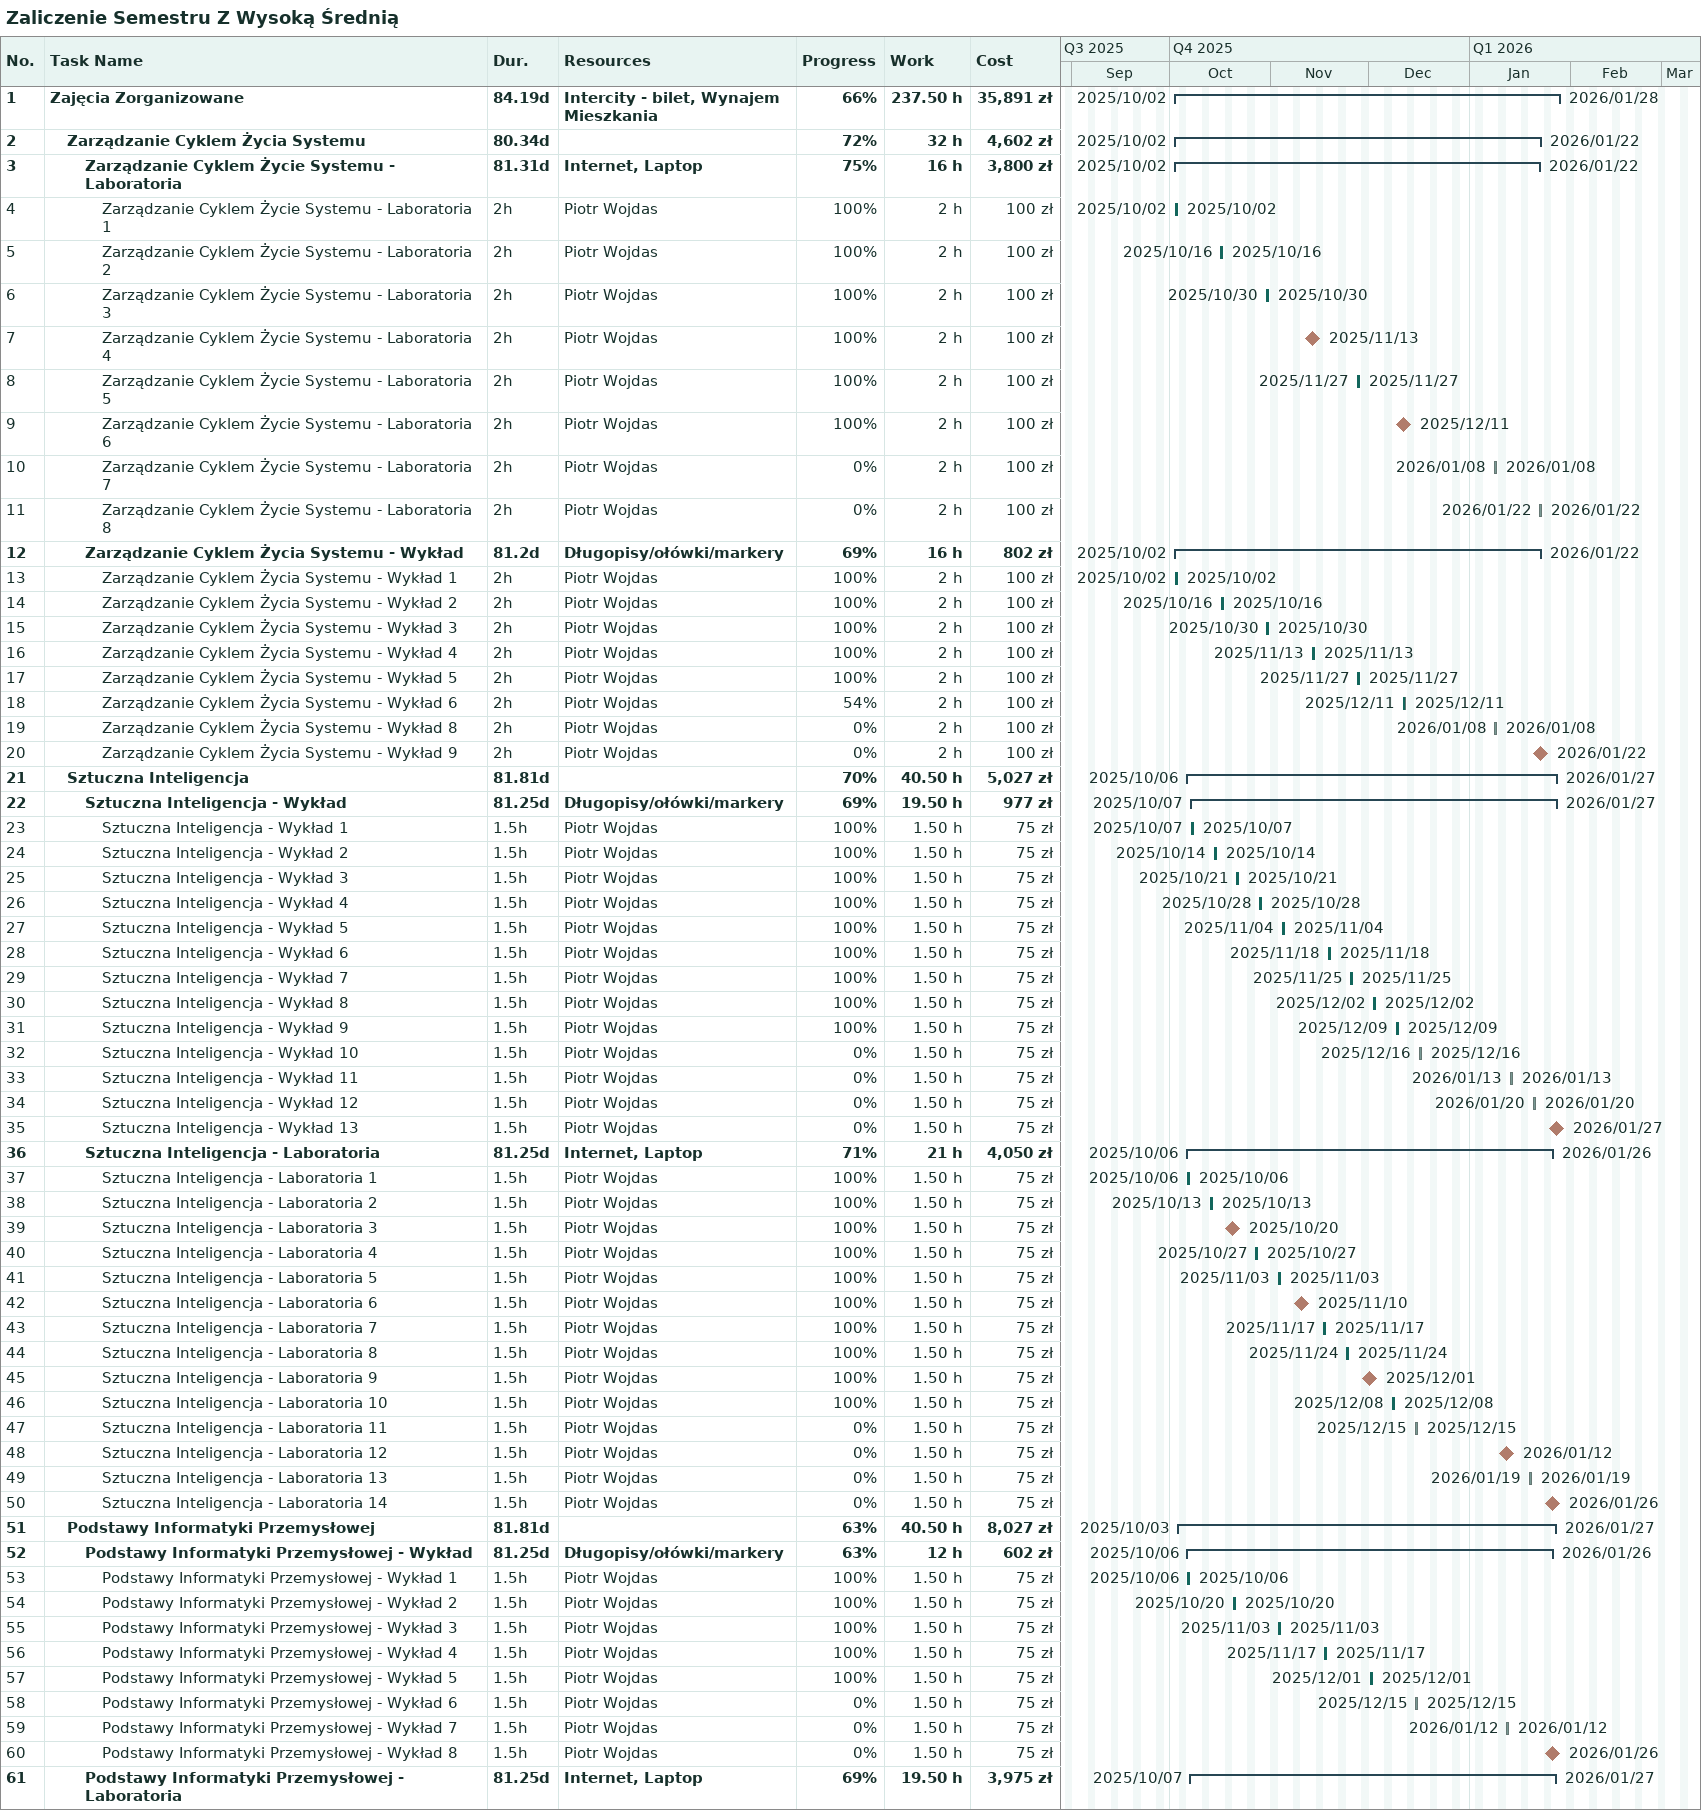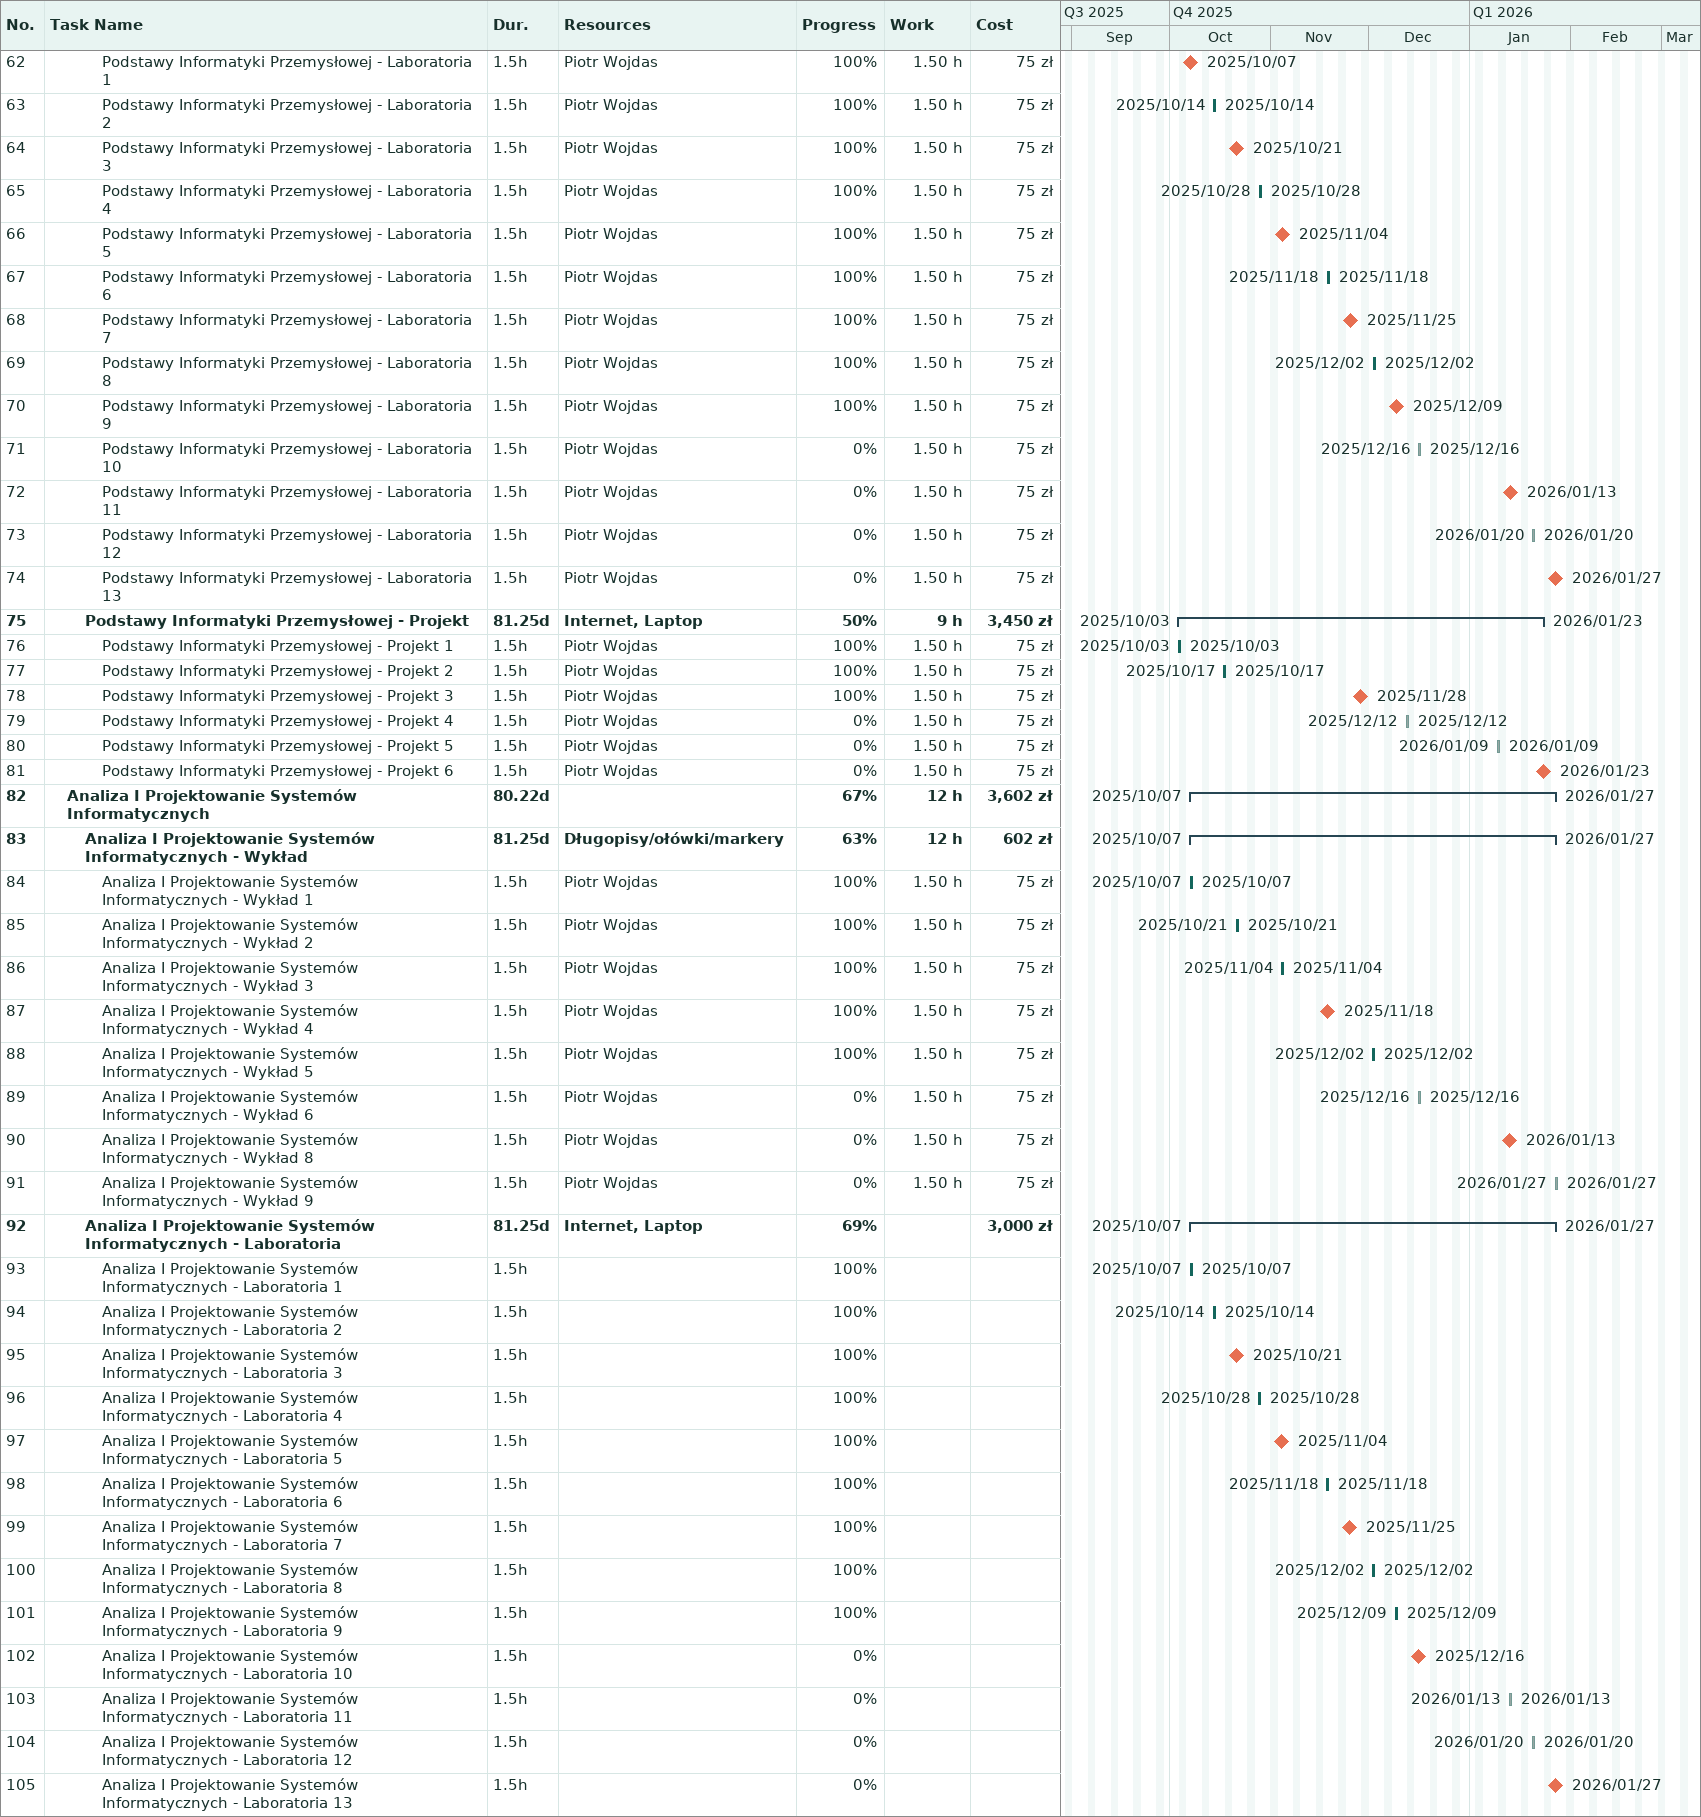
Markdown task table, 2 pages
Zaliczenie Semestru Z Wysoką Średnią

| ID | Level | Task | Duration | Start | Finish | Resources | % complete | Work (h) | Cost (zł) |
|---|---|---|---|---|---|---|---|---|---|
| 1 | 1 | **Zajęcia Zorganizowane** | 84.19d | 2025-10-02 | 2026-01-28 | Intercity - bilet, Wynajem Mieszkania | 66 | 237.50 | 35891 |
| 2 | 2 | **Zarządzanie Cyklem Życia Systemu** | 80.34d | 2025-10-02 | 2026-01-22 |  | 72 | 32 | 4602 |
| 3 | 3 | **Zarządzanie Cyklem Życie Systemu - Laboratoria** | 81.31d | 2025-10-02 | 2026-01-22 | Internet, Laptop | 75 | 16 | 3800 |
| 4 | 4 | Zarządzanie Cyklem Życie Systemu - Laboratoria 1 | 2h | 2025-10-02 | 2025-10-02 | Piotr Wojdas | 100 | 2 | 100 |
| 5 | 4 | Zarządzanie Cyklem Życie Systemu - Laboratoria 2 | 2h | 2025-10-16 | 2025-10-16 | Piotr Wojdas | 100 | 2 | 100 |
| 6 | 4 | Zarządzanie Cyklem Życie Systemu - Laboratoria 3 | 2h | 2025-10-30 | 2025-10-30 | Piotr Wojdas | 100 | 2 | 100 |
| 7 | 4 | Zarządzanie Cyklem Życie Systemu - Laboratoria 4 | 2h | 2025-11-13 | 2025-11-13 | Piotr Wojdas | 100 | 2 | 100 |
| 8 | 4 | Zarządzanie Cyklem Życie Systemu - Laboratoria 5 | 2h | 2025-11-27 | 2025-11-27 | Piotr Wojdas | 100 | 2 | 100 |
| 9 | 4 | Zarządzanie Cyklem Życie Systemu - Laboratoria 6 | 2h | 2025-12-11 | 2025-12-11 | Piotr Wojdas | 100 | 2 | 100 |
| 10 | 4 | Zarządzanie Cyklem Życie Systemu - Laboratoria 7 | 2h | 2026-01-08 | 2026-01-08 | Piotr Wojdas | 0 | 2 | 100 |
| 11 | 4 | Zarządzanie Cyklem Życie Systemu - Laboratoria 8 | 2h | 2026-01-22 | 2026-01-22 | Piotr Wojdas | 0 | 2 | 100 |
| 12 | 3 | **Zarządzanie Cyklem Życia Systemu - Wykład** | 81.2d | 2025-10-02 | 2026-01-22 | Długopisy/ołówki/markery | 69 | 16 | 802 |
| 13 | 4 | Zarządzanie Cyklem Życia Systemu - Wykład 1 | 2h | 2025-10-02 | 2025-10-02 | Piotr Wojdas | 100 | 2 | 100 |
| 14 | 4 | Zarządzanie Cyklem Życia Systemu - Wykład 2 | 2h | 2025-10-16 | 2025-10-16 | Piotr Wojdas | 100 | 2 | 100 |
| 15 | 4 | Zarządzanie Cyklem Życia Systemu - Wykład 3 | 2h | 2025-10-30 | 2025-10-30 | Piotr Wojdas | 100 | 2 | 100 |
| 16 | 4 | Zarządzanie Cyklem Życia Systemu - Wykład 4 | 2h | 2025-11-13 | 2025-11-13 | Piotr Wojdas | 100 | 2 | 100 |
| 17 | 4 | Zarządzanie Cyklem Życia Systemu - Wykład 5 | 2h | 2025-11-27 | 2025-11-27 | Piotr Wojdas | 100 | 2 | 100 |
| 18 | 4 | Zarządzanie Cyklem Życia Systemu - Wykład 6 | 2h | 2025-12-11 | 2025-12-11 | Piotr Wojdas | 54 | 2 | 100 |
| 19 | 4 | Zarządzanie Cyklem Życia Systemu - Wykład 8 | 2h | 2026-01-08 | 2026-01-08 | Piotr Wojdas | 0 | 2 | 100 |
| 20 | 4 | Zarządzanie Cyklem Życia Systemu - Wykład 9 | 2h | 2026-01-22 | 2026-01-22 | Piotr Wojdas | 0 | 2 | 100 |
| 21 | 2 | **Sztuczna Inteligencja** | 81.81d | 2025-10-06 | 2026-01-27 |  | 70 | 40.50 | 5027 |
| 22 | 3 | **Sztuczna Inteligencja - Wykład** | 81.25d | 2025-10-07 | 2026-01-27 | Długopisy/ołówki/markery | 69 | 19.50 | 977 |
| 23 | 4 | Sztuczna Inteligencja - Wykład 1 | 1.5h | 2025-10-07 | 2025-10-07 | Piotr Wojdas | 100 | 1.50 | 75 |
| 24 | 4 | Sztuczna Inteligencja - Wykład 2 | 1.5h | 2025-10-14 | 2025-10-14 | Piotr Wojdas | 100 | 1.50 | 75 |
| 25 | 4 | Sztuczna Inteligencja - Wykład 3 | 1.5h | 2025-10-21 | 2025-10-21 | Piotr Wojdas | 100 | 1.50 | 75 |
| 26 | 4 | Sztuczna Inteligencja - Wykład 4 | 1.5h | 2025-10-28 | 2025-10-28 | Piotr Wojdas | 100 | 1.50 | 75 |
| 27 | 4 | Sztuczna Inteligencja - Wykład 5 | 1.5h | 2025-11-04 | 2025-11-04 | Piotr Wojdas | 100 | 1.50 | 75 |
| 28 | 4 | Sztuczna Inteligencja - Wykład 6 | 1.5h | 2025-11-18 | 2025-11-18 | Piotr Wojdas | 100 | 1.50 | 75 |
| 29 | 4 | Sztuczna Inteligencja - Wykład 7 | 1.5h | 2025-11-25 | 2025-11-25 | Piotr Wojdas | 100 | 1.50 | 75 |
| 30 | 4 | Sztuczna Inteligencja - Wykład 8 | 1.5h | 2025-12-02 | 2025-12-02 | Piotr Wojdas | 100 | 1.50 | 75 |
| 31 | 4 | Sztuczna Inteligencja - Wykład 9 | 1.5h | 2025-12-09 | 2025-12-09 | Piotr Wojdas | 100 | 1.50 | 75 |
| 32 | 4 | Sztuczna Inteligencja - Wykład 10 | 1.5h | 2025-12-16 | 2025-12-16 | Piotr Wojdas | 0 | 1.50 | 75 |
| 33 | 4 | Sztuczna Inteligencja - Wykład 11 | 1.5h | 2026-01-13 | 2026-01-13 | Piotr Wojdas | 0 | 1.50 | 75 |
| 34 | 4 | Sztuczna Inteligencja - Wykład 12 | 1.5h | 2026-01-20 | 2026-01-20 | Piotr Wojdas | 0 | 1.50 | 75 |
| 35 | 4 | Sztuczna Inteligencja - Wykład 13 | 1.5h | 2026-01-27 | 2026-01-27 | Piotr Wojdas | 0 | 1.50 | 75 |
| 36 | 3 | **Sztuczna Inteligencja - Laboratoria** | 81.25d | 2025-10-06 | 2026-01-26 | Internet, Laptop | 71 | 21 | 4050 |
| 37 | 4 | Sztuczna Inteligencja - Laboratoria 1 | 1.5h | 2025-10-06 | 2025-10-06 | Piotr Wojdas | 100 | 1.50 | 75 |
| 38 | 4 | Sztuczna Inteligencja - Laboratoria 2 | 1.5h | 2025-10-13 | 2025-10-13 | Piotr Wojdas | 100 | 1.50 | 75 |
| 39 | 4 | Sztuczna Inteligencja - Laboratoria 3 | 1.5h | 2025-10-20 | 2025-10-20 | Piotr Wojdas | 100 | 1.50 | 75 |
| 40 | 4 | Sztuczna Inteligencja - Laboratoria 4 | 1.5h | 2025-10-27 | 2025-10-27 | Piotr Wojdas | 100 | 1.50 | 75 |
| 41 | 4 | Sztuczna Inteligencja - Laboratoria 5 | 1.5h | 2025-11-03 | 2025-11-03 | Piotr Wojdas | 100 | 1.50 | 75 |
| 42 | 4 | Sztuczna Inteligencja - Laboratoria 6 | 1.5h | 2025-11-10 | 2025-11-10 | Piotr Wojdas | 100 | 1.50 | 75 |
| 43 | 4 | Sztuczna Inteligencja - Laboratoria 7 | 1.5h | 2025-11-17 | 2025-11-17 | Piotr Wojdas | 100 | 1.50 | 75 |
| 44 | 4 | Sztuczna Inteligencja - Laboratoria 8 | 1.5h | 2025-11-24 | 2025-11-24 | Piotr Wojdas | 100 | 1.50 | 75 |
| 45 | 4 | Sztuczna Inteligencja - Laboratoria 9 | 1.5h | 2025-12-01 | 2025-12-01 | Piotr Wojdas | 100 | 1.50 | 75 |
| 46 | 4 | Sztuczna Inteligencja - Laboratoria 10 | 1.5h | 2025-12-08 | 2025-12-08 | Piotr Wojdas | 100 | 1.50 | 75 |
| 47 | 4 | Sztuczna Inteligencja - Laboratoria 11 | 1.5h | 2025-12-15 | 2025-12-15 | Piotr Wojdas | 0 | 1.50 | 75 |
| 48 | 4 | Sztuczna Inteligencja - Laboratoria 12 | 1.5h | 2026-01-12 | 2026-01-12 | Piotr Wojdas | 0 | 1.50 | 75 |
| 49 | 4 | Sztuczna Inteligencja - Laboratoria 13 | 1.5h | 2026-01-19 | 2026-01-19 | Piotr Wojdas | 0 | 1.50 | 75 |
| 50 | 4 | Sztuczna Inteligencja - Laboratoria 14 | 1.5h | 2026-01-26 | 2026-01-26 | Piotr Wojdas | 0 | 1.50 | 75 |
| 51 | 2 | **Podstawy Informatyki Przemysłowej** | 81.81d | 2025-10-03 | 2026-01-27 |  | 63 | 40.50 | 8027 |
| 52 | 3 | **Podstawy Informatyki Przemysłowej - Wykład** | 81.25d | 2025-10-06 | 2026-01-26 | Długopisy/ołówki/markery | 63 | 12 | 602 |
| 53 | 4 | Podstawy Informatyki Przemysłowej - Wykład 1 | 1.5h | 2025-10-06 | 2025-10-06 | Piotr Wojdas | 100 | 1.50 | 75 |
| 54 | 4 | Podstawy Informatyki Przemysłowej - Wykład 2 | 1.5h | 2025-10-20 | 2025-10-20 | Piotr Wojdas | 100 | 1.50 | 75 |
| 55 | 4 | Podstawy Informatyki Przemysłowej - Wykład 3 | 1.5h | 2025-11-03 | 2025-11-03 | Piotr Wojdas | 100 | 1.50 | 75 |
| 56 | 4 | Podstawy Informatyki Przemysłowej - Wykład 4 | 1.5h | 2025-11-17 | 2025-11-17 | Piotr Wojdas | 100 | 1.50 | 75 |
| 57 | 4 | Podstawy Informatyki Przemysłowej - Wykład 5 | 1.5h | 2025-12-01 | 2025-12-01 | Piotr Wojdas | 100 | 1.50 | 75 |
| 58 | 4 | Podstawy Informatyki Przemysłowej - Wykład 6 | 1.5h | 2025-12-15 | 2025-12-15 | Piotr Wojdas | 0 | 1.50 | 75 |
| 59 | 4 | Podstawy Informatyki Przemysłowej - Wykład 7 | 1.5h | 2026-01-12 | 2026-01-12 | Piotr Wojdas | 0 | 1.50 | 75 |
| 60 | 4 | Podstawy Informatyki Przemysłowej - Wykład 8 | 1.5h | 2026-01-26 | 2026-01-26 | Piotr Wojdas | 0 | 1.50 | 75 |
| 61 | 3 | **Podstawy Informatyki Przemysłowej - Laboratoria** | 81.25d | 2025-10-07 | 2026-01-27 | Internet, Laptop | 69 | 19.50 | 3975 |
| 62 | 4 | Podstawy Informatyki Przemysłowej - Laboratoria 1 | 1.5h | 2025-10-07 | 2025-10-07 | Piotr Wojdas | 100 | 1.50 | 75 |
| 63 | 4 | Podstawy Informatyki Przemysłowej - Laboratoria 2 | 1.5h | 2025-10-14 | 2025-10-14 | Piotr Wojdas | 100 | 1.50 | 75 |
| 64 | 4 | Podstawy Informatyki Przemysłowej - Laboratoria 3 | 1.5h | 2025-10-21 | 2025-10-21 | Piotr Wojdas | 100 | 1.50 | 75 |
| 65 | 4 | Podstawy Informatyki Przemysłowej - Laboratoria 4 | 1.5h | 2025-10-28 | 2025-10-28 | Piotr Wojdas | 100 | 1.50 | 75 |
| 66 | 4 | Podstawy Informatyki Przemysłowej - Laboratoria 5 | 1.5h | 2025-11-04 | 2025-11-04 | Piotr Wojdas | 100 | 1.50 | 75 |
| 67 | 4 | Podstawy Informatyki Przemysłowej - Laboratoria 6 | 1.5h | 2025-11-18 | 2025-11-18 | Piotr Wojdas | 100 | 1.50 | 75 |
| 68 | 4 | Podstawy Informatyki Przemysłowej - Laboratoria 7 | 1.5h | 2025-11-25 | 2025-11-25 | Piotr Wojdas | 100 | 1.50 | 75 |
| 69 | 4 | Podstawy Informatyki Przemysłowej - Laboratoria 8 | 1.5h | 2025-12-02 | 2025-12-02 | Piotr Wojdas | 100 | 1.50 | 75 |
| 70 | 4 | Podstawy Informatyki Przemysłowej - Laboratoria 9 | 1.5h | 2025-12-09 | 2025-12-09 | Piotr Wojdas | 100 | 1.50 | 75 |
| 71 | 4 | Podstawy Informatyki Przemysłowej - Laboratoria 10 | 1.5h | 2025-12-16 | 2025-12-16 | Piotr Wojdas | 0 | 1.50 | 75 |
| 72 | 4 | Podstawy Informatyki Przemysłowej - Laboratoria 11 | 1.5h | 2026-01-13 | 2026-01-13 | Piotr Wojdas | 0 | 1.50 | 75 |
| 73 | 4 | Podstawy Informatyki Przemysłowej - Laboratoria 12 | 1.5h | 2026-01-20 | 2026-01-20 | Piotr Wojdas | 0 | 1.50 | 75 |
| 74 | 4 | Podstawy Informatyki Przemysłowej - Laboratoria 13 | 1.5h | 2026-01-27 | 2026-01-27 | Piotr Wojdas | 0 | 1.50 | 75 |
| 75 | 3 | **Podstawy Informatyki Przemysłowej - Projekt** | 81.25d | 2025-10-03 | 2026-01-23 | Internet, Laptop | 50 | 9 | 3450 |
| 76 | 4 | Podstawy Informatyki Przemysłowej - Projekt 1 | 1.5h | 2025-10-03 | 2025-10-03 | Piotr Wojdas | 100 | 1.50 | 75 |
| 77 | 4 | Podstawy Informatyki Przemysłowej - Projekt 2 | 1.5h | 2025-10-17 | 2025-10-17 | Piotr Wojdas | 100 | 1.50 | 75 |
| 78 | 4 | Podstawy Informatyki Przemysłowej - Projekt 3 | 1.5h | 2025-11-28 | 2025-11-28 | Piotr Wojdas | 100 | 1.50 | 75 |
| 79 | 4 | Podstawy Informatyki Przemysłowej - Projekt 4 | 1.5h | 2025-12-12 | 2025-12-12 | Piotr Wojdas | 0 | 1.50 | 75 |
| 80 | 4 | Podstawy Informatyki Przemysłowej - Projekt 5 | 1.5h | 2026-01-09 | 2026-01-09 | Piotr Wojdas | 0 | 1.50 | 75 |
| 81 | 4 | Podstawy Informatyki Przemysłowej - Projekt 6 | 1.5h | 2026-01-23 | 2026-01-23 | Piotr Wojdas | 0 | 1.50 | 75 |
| 82 | 2 | **Analiza I Projektowanie Systemów Informatycznych** | 80.22d | 2025-10-07 | 2026-01-27 |  | 67 | 12 | 3602 |
| 83 | 3 | **Analiza I Projektowanie Systemów Informatycznych - Wykład** | 81.25d | 2025-10-07 | 2026-01-27 | Długopisy/ołówki/markery | 63 | 12 | 602 |
| 84 | 4 | Analiza I Projektowanie Systemów Informatycznych - Wykład 1 | 1.5h | 2025-10-07 | 2025-10-07 | Piotr Wojdas | 100 | 1.50 | 75 |
| 85 | 4 | Analiza I Projektowanie Systemów Informatycznych - Wykład 2 | 1.5h | 2025-10-21 | 2025-10-21 | Piotr Wojdas | 100 | 1.50 | 75 |
| 86 | 4 | Analiza I Projektowanie Systemów Informatycznych - Wykład 3 | 1.5h | 2025-11-04 | 2025-11-04 | Piotr Wojdas | 100 | 1.50 | 75 |
| 87 | 4 | Analiza I Projektowanie Systemów Informatycznych - Wykład 4 | 1.5h | 2025-11-18 | 2025-11-18 | Piotr Wojdas | 100 | 1.50 | 75 |
| 88 | 4 | Analiza I Projektowanie Systemów Informatycznych - Wykład 5 | 1.5h | 2025-12-02 | 2025-12-02 | Piotr Wojdas | 100 | 1.50 | 75 |
| 89 | 4 | Analiza I Projektowanie Systemów Informatycznych - Wykład 6 | 1.5h | 2025-12-16 | 2025-12-16 | Piotr Wojdas | 0 | 1.50 | 75 |
| 90 | 4 | Analiza I Projektowanie Systemów Informatycznych - Wykład 8 | 1.5h | 2026-01-13 | 2026-01-13 | Piotr Wojdas | 0 | 1.50 | 75 |
| 91 | 4 | Analiza I Projektowanie Systemów Informatycznych - Wykład 9 | 1.5h | 2026-01-27 | 2026-01-27 | Piotr Wojdas | 0 | 1.50 | 75 |
| 92 | 3 | **Analiza I Projektowanie Systemów Informatycznych - Laboratoria** | 81.25d | 2025-10-07 | 2026-01-27 | Internet, Laptop | 69 |  | 3000 |
| 93 | 4 | Analiza I Projektowanie Systemów Informatycznych - Laboratoria 1 | 1.5h | 2025-10-07 | 2025-10-07 |  | 100 |  |  |
| 94 | 4 | Analiza I Projektowanie Systemów Informatycznych - Laboratoria 2 | 1.5h | 2025-10-14 | 2025-10-14 |  | 100 |  |  |
| 95 | 4 | Analiza I Projektowanie Systemów Informatycznych - Laboratoria 3 | 1.5h | 2025-10-21 | 2025-10-21 |  | 100 |  |  |
| 96 | 4 | Analiza I Projektowanie Systemów Informatycznych - Laboratoria 4 | 1.5h | 2025-10-28 | 2025-10-28 |  | 100 |  |  |
| 97 | 4 | Analiza I Projektowanie Systemów Informatycznych - Laboratoria 5 | 1.5h | 2025-11-04 | 2025-11-04 |  | 100 |  |  |
| 98 | 4 | Analiza I Projektowanie Systemów Informatycznych - Laboratoria 6 | 1.5h | 2025-11-18 | 2025-11-18 |  | 100 |  |  |
| 99 | 4 | Analiza I Projektowanie Systemów Informatycznych - Laboratoria 7 | 1.5h | 2025-11-25 | 2025-11-25 |  | 100 |  |  |
| 100 | 4 | Analiza I Projektowanie Systemów Informatycznych - Laboratoria 8 | 1.5h | 2025-12-02 | 2025-12-02 |  | 100 |  |  |
| 101 | 4 | Analiza I Projektowanie Systemów Informatycznych - Laboratoria 9 | 1.5h | 2025-12-09 | 2025-12-09 |  | 100 |  |  |
| 102 | 4 | Analiza I Projektowanie Systemów Informatycznych - Laboratoria 10 | 1.5h | 2025-12-16 | 2025-12-16 |  | 0 |  |  |
| 103 | 4 | Analiza I Projektowanie Systemów Informatycznych - Laboratoria 11 | 1.5h | 2026-01-13 | 2026-01-13 |  | 0 |  |  |
| 104 | 4 | Analiza I Projektowanie Systemów Informatycznych - Laboratoria 12 | 1.5h | 2026-01-20 | 2026-01-20 |  | 0 |  |  |
| 105 | 4 | Analiza I Projektowanie Systemów Informatycznych - Laboratoria 13 | 1.5h | 2026-01-27 | 2026-01-27 |  | 0 |  |  |
